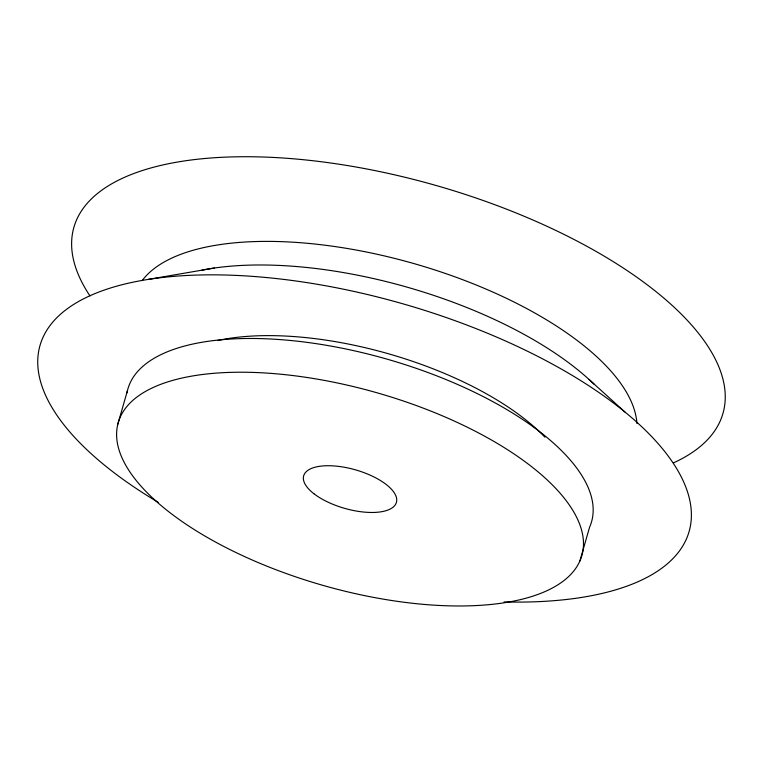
<?xml version="1.0" encoding="UTF-8"?>
<svg xmlns="http://www.w3.org/2000/svg" width="763" height="763" viewBox="0 0 763 763"><rect width="100%" height="100%" fill="white"/><g stroke="black" fill="none" stroke-linecap="round" stroke-linejoin="round"><path stroke-width="1.14" d="M117.74 424.486L127.421 390.732M579.899 560.977A241.156 100.01 16 0 0 270.474 373.345A241.156 100.01 16 0 0 199.763 532.975A241.156 100.01 16 0 0 579.899 560.977L589.58 527.223A241.156 100.01 16 0 0 389.187 359.764A241.156 100.01 16 0 0 126.973 392.878M148.165 279.42L214.26 268.042M588.998 379.421L624.973 412.049M217.484 340.565A212.219 88.003 16 0 1 544.925 437.17M158.199 502.312A337.618 140.011 16 0 1 144.522 280.011A337.618 140.011 16 0 1 636.17 421.615A337.618 140.011 16 0 1 504.076 601.931M202.109 270.112A260.45 108.003 16 0 1 594.444 384.542M142.166 280.593A260.45 108.003 16 0 1 415.778 264.112A260.45 108.003 16 0 1 636.905 423.455M89.958 295.901A337.618 140.011 16 0 1 436.627 185.647A337.618 140.011 16 0 1 673.433 462.883M313.927 493.737A48.231 20 16 0 0 393.727 506.622A48.231 20 16 0 0 342.482 466.937A48.231 20 16 0 0 313.927 493.737"/></g></svg>
